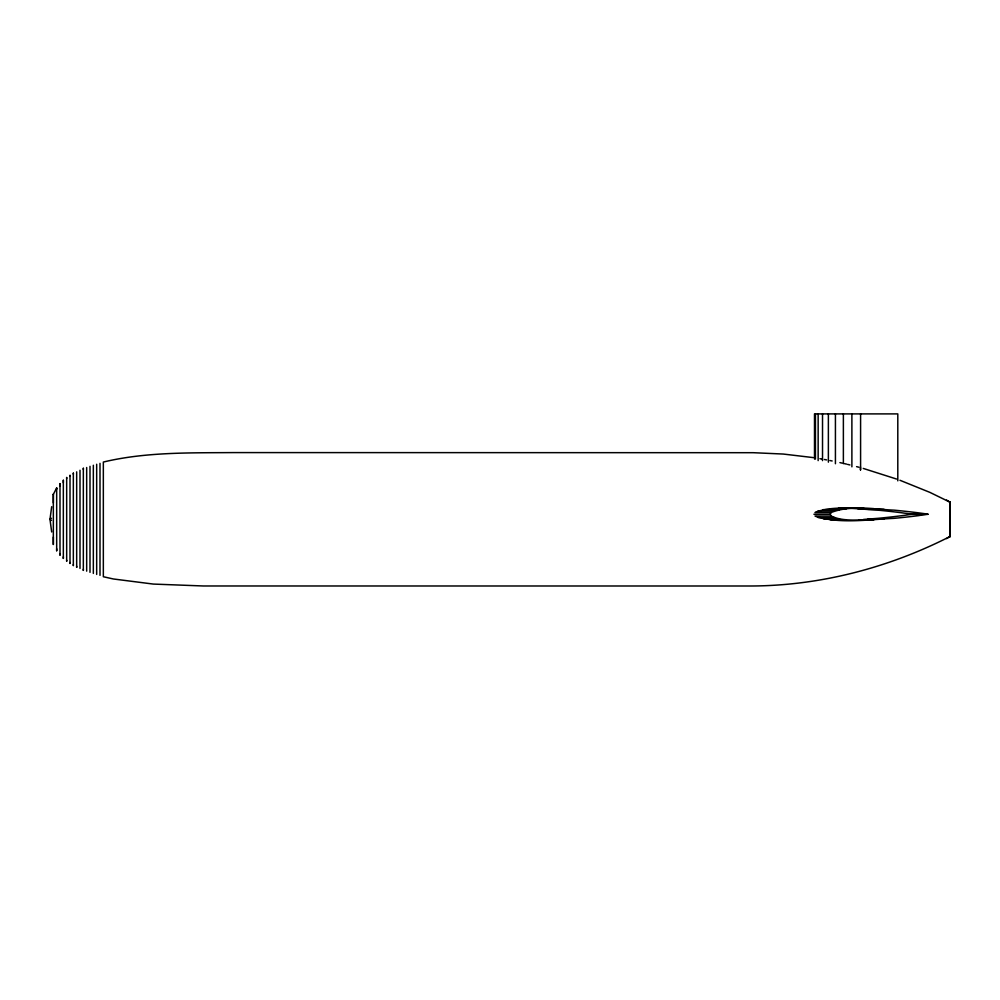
<?xml version="1.0" encoding="UTF-8"?>
<svg xmlns="http://www.w3.org/2000/svg" width="1000" height="1000" viewBox="0 0 1000 1000"><rect width="100%" height="100%" fill="white"/><g stroke="black" fill="none" stroke-linecap="round" stroke-linejoin="round"><path stroke-width="1.5" d="M53.338 502.9L53.338 494.225L53.338 544.45L53.338 537.1M56.675 489.2L56.675 487.925L53.338 494.363M60 485.863L60 483.612L60 555.062L60 553.612M63.338 482.738L63.338 480.275L63.338 558.413L63.338 556.825M66.675 478.475L66.675 477.512L66.675 561.163L66.675 560.2M70 476.188L70.013 475.175L70.013 563.5L70 562.487M73.338 564.475L73.338 565.538L73.338 473.137L73.338 474.2M76.675 566.237L76.675 567.337L76.675 471.838M80 568.438L80 470.25M83.338 569.225L83.338 570.388L83.338 468.288L83.338 469.462M86.675 571.163L86.675 467.512M90 572.35L90 466.325M93.338 573.438L93.338 465.25M96.675 574.425L96.675 464.25M100 575.35L100 463.338M949.912 501.737L949.912 536.575C888.263 567.938 819.287 585.962 749.938 586L203.325 585.975L153.338 584.075L113.338 578.975L103.338 576.737L103.338 462.05C145.612 451.9 189.963 452.925 233.325 452.587L753.275 452.7L783.275 454.05L813.263 457.6M949.912 536.938L949.912 502.1M50 519.212L51.675 506.712M813.9 514.25L830.163 514.25L831.225 512.475C851.075 504.775 873.35 509.312 894.075 510.15A750.413 732.887 90 0 1 918.487 512.85L927.812 514.125L918.487 515.638A750.413 732.887 -90 0 1 894.075 518.337C868.275 519.538 841.05 524.062 816.025 516.55M946.575 538.6L949.912 536.538M816.025 511.95C835.75 505.175 857.412 509.175 877.812 510.15A750.413 732.887 90 0 1 902.225 512.85L911.55 514.125L927.812 514.125M51.438 518.225L50 519.338L51.438 520.45M927.812 514.375L911.55 514.375L902.225 515.638A750.413 732.887 90 0 1 877.812 518.337L863.462 519.462M838.312 508.312L863.9 508.288M830.062 508.762L846.312 508.762M857.625 508.65L873.875 508.65M867.837 509.312L884.087 509.312M823.225 509.637L839.488 509.637M818.125 510.913L834.375 510.913M814.963 512.475L831.225 512.475M814.963 516.025L831.225 516.025C841.25 521 853.025 519.875 863.9 520.2M818.125 517.587L834.375 517.587M823.225 518.85L839.488 518.85M867.837 519.188L884.087 519.188M830.062 519.738L846.312 519.738M859.1 519.837L873.875 519.837M838.312 520.188L844.538 520.2M819.938 458.7L822.15 459.087M824.375 459.487L826.6 459.9M829.925 460.538L832.15 460.975M839.925 462.612L842.15 463.113M844.375 463.625L846.6 464.137M847.7 464.412L849.925 464.95M856.587 466.637L858.812 467.225M863.263 468.425L896.587 479.05M899.925 480.262L929.912 492.388L949.912 502.137L946.575 500.075M830.163 514.25L831.225 516.025M50 519.475L51.675 531.962M56.675 487.925L56.675 550.75L56.675 548.775M897.8 480.85L897.8 413.9L814.5 413.9L814.5 459.05M860.588 413.9L860.588 469.95M860.425 466.838L860.425 469.95M851.888 413.9L851.888 466.838M843.375 413.9L843.375 463.725M835.425 413.9L835.425 463.725M828.375 413.9L828.375 462.163M822.525 413.9L822.525 460.613M818.15 413.9L818.15 460.613M815.438 413.9L815.438 459.05"/></g></svg>
